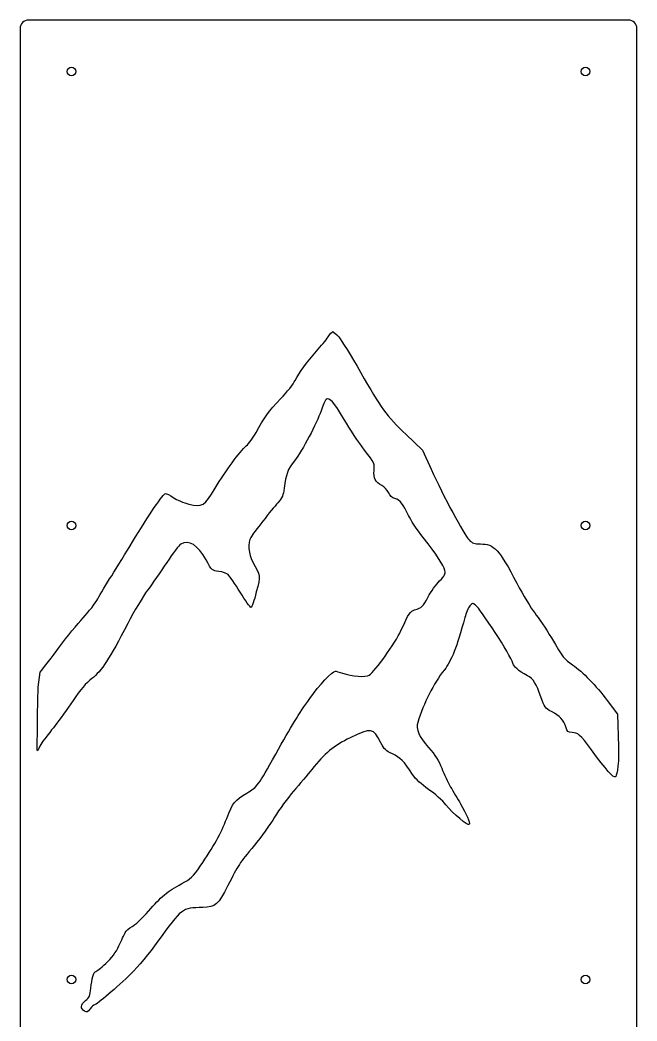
# Model space of a CAD drawing. Header units: inches. Extents: x -4.5 to 4.5, y -20.6 to 20.6.
# Drawn here: x -4.5 to 4.5, y 6.02 to 20.62 of the extents above; entities that cross this region are included whole.
import ezdxf

# ---------------------------------------------------------------- set-up
doc = ezdxf.new("R2010")
doc.units = ezdxf.units.IN
doc.header["$MEASUREMENT"] = 0

msp = doc.modelspace()

# ---------------------------------------------------------------- linework, layer by layer
for p, q in [((4.375, 20.625), (-4.375, 20.625)), ((-4.5, 20.5), (-4.5, -20.5)), ((4.5, -20.5), (4.5, 20.5)), ((1.135, 14.576), (1.373, 14.348)), ((1.373, 14.348), (1.499, 14.07)), ((-4.236, 10.891), (-4.207, 11.111)), ((-4.243, 10.48), (-4.236, 10.891)), ((4.067, 10.695), (4.218, 10.495)), ((4.218, 10.495), (4.23, 10.022))]:
    msp.add_line(p, q)
for centre in [(-3.75, 19.875), (3.75, 19.875), (-3.75, 13.25), (3.75, 13.25), (-3.75, 6.625), (3.75, 6.625)]:
    msp.add_circle(centre, 0.0625)
for centre, start, end in [((-4.375, 20.5), 90, 180), ((4.375, 20.5), 0, 90)]:
    msp.add_arc(centre, 0.125, start, end)
for points in [[(-0.007, 16), (0.022, 16.043), (0.053, 16.079), (0.062, 16.079)], [(0.062, 16.079), (0.07, 16.079), (0.11, 16.043), (0.149, 16)], [(-0.173, 15.794), (-0.111, 15.864), (-0.036, 15.956), (-0.007, 16)], [(0.149, 16), (0.188, 15.956), (0.331, 15.725), (0.467, 15.487)], [(-0.486, 15.365), (-0.426, 15.483), (-0.316, 15.634), (-0.173, 15.794)], [(0.467, 15.487), (0.771, 14.952), (0.837, 14.861), (1.135, 14.576)], [(-0.695, 15.102), (-0.605, 15.196), (-0.511, 15.315), (-0.486, 15.365)], [(-1.056, 14.608), (-0.947, 14.813), (-0.873, 14.916), (-0.695, 15.102)], [(-0.036, 15.086), (-0.051, 15.074), (-0.084, 15), (-0.109, 14.923)], [(0.228, 14.797), (0.076, 15.054), (0.011, 15.125), (-0.036, 15.086)], [(-0.109, 14.923), (-0.171, 14.737), (-0.378, 14.347), (-0.497, 14.194)], [(0.525, 14.35), (0.442, 14.46), (0.308, 14.661), (0.228, 14.797)], [(-1.199, 14.411), (-1.159, 14.446), (-1.094, 14.535), (-1.056, 14.608)], [(-1.652, 13.795), (-1.501, 14.046), (-1.295, 14.327), (-1.199, 14.411)], [(0.665, 14.052), (0.676, 14.147), (0.672, 14.156), (0.525, 14.35)], [(-0.497, 14.194), (-0.597, 14.065), (-0.622, 13.997), (-0.646, 13.793)], [(0.779, 13.833), (0.683, 13.883), (0.653, 13.941), (0.665, 14.052)], [(1.499, 14.07), (1.672, 13.684), (1.978, 13.113), (2.05, 13.04)], [(-2.037, 13.562), (-1.844, 13.514), (-1.808, 13.535), (-1.652, 13.795)], [(-0.646, 13.793), (-0.659, 13.69), (-0.675, 13.653), (-0.738, 13.582)], [(0.874, 13.729), (0.855, 13.769), (0.812, 13.816), (0.779, 13.833)], [(0.969, 13.643), (0.927, 13.653), (0.898, 13.679), (0.874, 13.729)], [(-2.858, 13.011), (-2.624, 13.4), (-2.409, 13.718), (-2.378, 13.717)], [(-2.378, 13.717), (-2.364, 13.717), (-2.313, 13.69), (-2.264, 13.657)], [(-2.264, 13.657), (-2.215, 13.624), (-2.113, 13.581), (-2.037, 13.562)], [(1.166, 13.397), (1.095, 13.558), (1.039, 13.628), (0.969, 13.643)], [(-0.738, 13.582), (-0.831, 13.48), (-1.098, 13.138), (-1.134, 13.076)], [(1.383, 13.073), (1.291, 13.19), (1.194, 13.336), (1.166, 13.397)], [(-3.163, 12.516), (-3.086, 12.638), (-2.948, 12.861), (-2.858, 13.011)], [(-1.786, 12.748), (-1.91, 12.968), (-2.032, 13.044), (-2.155, 12.978)], [(-1.134, 13.076), (-1.179, 13), (-1.167, 12.83), (-1.11, 12.726)], [(1.696, 12.593), (1.676, 12.674), (1.582, 12.819), (1.383, 13.073)], [(2.05, 13.04), (2.1, 12.989), (2.127, 12.98), (2.216, 12.98)], [(-2.155, 12.978), (-2.179, 12.965), (-2.271, 12.844), (-2.36, 12.709)], [(2.216, 12.98), (2.416, 12.98), (2.487, 12.903), (2.747, 12.407)], [(-2.36, 12.709), (-2.449, 12.574), (-2.575, 12.392), (-2.64, 12.305)], [(-1.599, 12.578), (-1.697, 12.59), (-1.699, 12.592), (-1.786, 12.748)], [(-1.11, 12.726), (-0.988, 12.503), (-0.991, 12.528), (-1.053, 12.279)], [(-1.463, 12.532), (-1.484, 12.551), (-1.545, 12.572), (-1.599, 12.578)], [(1.62, 12.441), (1.699, 12.521), (1.709, 12.542), (1.696, 12.593)], [(-3.366, 12.179), (-3.332, 12.243), (-3.241, 12.394), (-3.163, 12.516)], [(-1.288, 12.275), (-1.363, 12.397), (-1.442, 12.513), (-1.463, 12.532)], [(1.454, 12.207), (1.495, 12.284), (1.57, 12.39), (1.62, 12.441)], [(-2.64, 12.305), (-2.705, 12.218), (-2.835, 12), (-2.928, 11.82)], [(-1.13, 12.053), (-1.141, 12.053), (-1.212, 12.153), (-1.288, 12.275)], [(-1.053, 12.279), (-1.084, 12.154), (-1.118, 12.053), (-1.13, 12.053)], [(2.747, 12.407), (2.837, 12.236), (2.954, 12.041), (3.009, 11.973)], [(-3.579, 11.902), (-3.496, 11.991), (-3.4, 12.116), (-3.366, 12.179)], [(1.256, 12.018), (1.364, 12.051), (1.378, 12.064), (1.454, 12.207)], [(1.057, 11.715), (1.176, 11.976), (1.19, 11.998), (1.256, 12.018)], [(2.062, 12.075), (2.04, 12.048), (2.007, 11.973), (1.989, 11.907)], [(2.139, 12.094), (2.105, 12.121), (2.097, 12.119), (2.062, 12.075)], [(2.69, 11.24), (2.651, 11.363), (2.226, 12.021), (2.139, 12.094)], [(-3.922, 11.48), (-3.817, 11.622), (-3.663, 11.813), (-3.579, 11.902)], [(1.989, 11.907), (1.87, 11.469), (1.795, 11.277), (1.69, 11.144)], [(3.009, 11.973), (3.063, 11.905), (3.173, 11.741), (3.252, 11.608)], [(-2.928, 11.82), (-3.198, 11.298), (-3.309, 11.128), (-3.451, 11.017)], [(0.595, 11.067), (0.682, 11.125), (0.973, 11.532), (1.057, 11.715)], [(3.252, 11.608), (3.424, 11.319), (3.439, 11.3), (3.561, 11.216)], [(-4.207, 11.111), (-4.155, 11.171), (-4.027, 11.336), (-3.922, 11.48)], [(-0.273, 10.726), (-0.137, 10.917), (0.057, 11.125), (0.1, 11.125)], [(0.1, 11.125), (0.111, 11.125), (0.156, 11.111), (0.202, 11.095)], [(1.69, 11.144), (1.53, 10.939), (1.389, 10.66), (1.303, 10.377)], [(2.903, 11.058), (2.762, 11.136), (2.709, 11.18), (2.69, 11.24)], [(3.561, 11.216), (3.708, 11.115), (3.902, 10.914), (4.067, 10.695)], [(-3.451, 11.017), (-3.539, 10.949), (-3.619, 10.855), (-3.725, 10.697)], [(0.202, 11.095), (0.343, 11.045), (0.54, 11.031), (0.595, 11.067)], [(3.098, 10.747), (3.032, 10.941), (2.987, 11.012), (2.903, 11.058)], [(-3.725, 10.697), (-3.807, 10.574), (-3.926, 10.409), (-3.989, 10.33)], [(-0.77, 9.912), (-0.538, 10.331), (-0.438, 10.496), (-0.273, 10.726)], [(3.251, 10.534), (3.158, 10.584), (3.148, 10.597), (3.098, 10.747)], [(3.46, 10.313), (3.426, 10.416), (3.379, 10.466), (3.251, 10.534)], [(-4.246, 9.961), (-4.257, 9.968), (-4.243, 10.198), (-4.243, 10.48)], [(1.303, 10.377), (1.273, 10.275), (1.316, 10.173), (1.46, 10.01)], [(-3.989, 10.33), (-4.052, 10.251), (-4.14, 10.136), (-4.184, 10.076)], [(0.765, 10.078), (0.654, 10.299), (0.625, 10.304), (0.316, 10.152)], [(3.553, 10.228), (3.495, 10.229), (3.484, 10.239), (3.46, 10.313)], [(3.835, 9.976), (3.667, 10.202), (3.64, 10.227), (3.553, 10.228)], [(0.316, 10.152), (0.077, 10.035), (-0.057, 9.924), (-0.241, 9.691)], [(-4.184, 10.076), (-4.228, 10.015), (-4.235, 9.955), (-4.246, 9.961)], [(0.933, 9.917), (0.836, 9.961), (0.811, 9.985), (0.765, 10.078)], [(1.46, 10.01), (1.556, 9.901), (1.61, 9.816), (1.652, 9.706)], [(4.183, 9.58), (4.158, 9.564), (4.054, 9.68), (3.835, 9.976)], [(4.23, 10.022), (4.238, 9.691), (4.2, 9.59), (4.183, 9.58)], [(-1.19, 9.345), (-1.039, 9.434), (-1.025, 9.453), (-0.77, 9.912)], [(1.226, 9.617), (1.097, 9.813), (1.047, 9.864), (0.933, 9.917)], [(-0.241, 9.691), (-0.301, 9.616), (-0.421, 9.472), (-0.509, 9.372)], [(1.652, 9.706), (1.684, 9.622), (1.743, 9.499), (1.782, 9.433)], [(1.46, 9.399), (1.35, 9.474), (1.272, 9.547), (1.226, 9.617)], [(-0.509, 9.372), (-0.596, 9.273), (-0.721, 9.102), (-0.786, 8.993)], [(1.713, 9.174), (1.664, 9.236), (1.55, 9.337), (1.46, 9.399)], [(1.782, 9.433), (1.821, 9.366), (1.886, 9.257), (1.925, 9.19)], [(-1.485, 8.974), (-1.395, 9.209), (-1.37, 9.24), (-1.19, 9.345)], [(2.052, 8.888), (2.035, 8.86), (1.814, 9.046), (1.713, 9.174)], [(1.925, 9.19), (2.014, 9.039), (2.067, 8.912), (2.052, 8.888)], [(-1.871, 8.28), (-1.677, 8.561), (-1.567, 8.758), (-1.485, 8.974)], [(-0.786, 8.993), (-0.852, 8.884), (-0.984, 8.7), (-1.081, 8.584)], [(-1.081, 8.584), (-1.304, 8.315), (-1.315, 8.298), (-1.468, 7.994)], [(-2.138, 8.024), (-2.012, 8.092), (-1.979, 8.123), (-1.871, 8.28)], [(-2.627, 7.621), (-2.446, 7.831), (-2.35, 7.91), (-2.138, 8.024)], [(-1.468, 7.994), (-1.612, 7.71), (-1.64, 7.685), (-1.835, 7.677)], [(-2.866, 7.397), (-2.823, 7.417), (-2.719, 7.516), (-2.627, 7.621)], [(-1.835, 7.677), (-2.142, 7.666), (-2.138, 7.669), (-2.49, 7.182)], [(-3.057, 7.116), (-3.022, 7.193), (-2.981, 7.28), (-2.967, 7.309)], [(-2.967, 7.309), (-2.953, 7.338), (-2.907, 7.377), (-2.866, 7.397)], [(-2.49, 7.182), (-2.611, 7.014), (-2.786, 6.802), (-2.879, 6.711)], [(-3.25, 6.857), (-3.159, 6.941), (-3.104, 7.016), (-3.057, 7.116)], [(-3.467, 6.497), (-3.455, 6.632), (-3.423, 6.74), (-3.395, 6.74)], [(-3.395, 6.74), (-3.385, 6.74), (-3.32, 6.793), (-3.25, 6.857)], [(-2.879, 6.711), (-3.078, 6.516), (-3.385, 6.255), (-3.414, 6.255)], [(-3.545, 6.317), (-3.487, 6.364), (-3.477, 6.388), (-3.467, 6.497)], [(-3.558, 6.162), (-3.622, 6.201), (-3.617, 6.258), (-3.545, 6.317)], [(-3.477, 6.197), (-3.513, 6.149), (-3.527, 6.143), (-3.558, 6.162)], [(-3.414, 6.255), (-3.425, 6.255), (-3.454, 6.229), (-3.477, 6.197)]]:
    msp.add_open_spline(points, degree=3)

doc.saveas('drawing.dxf')
